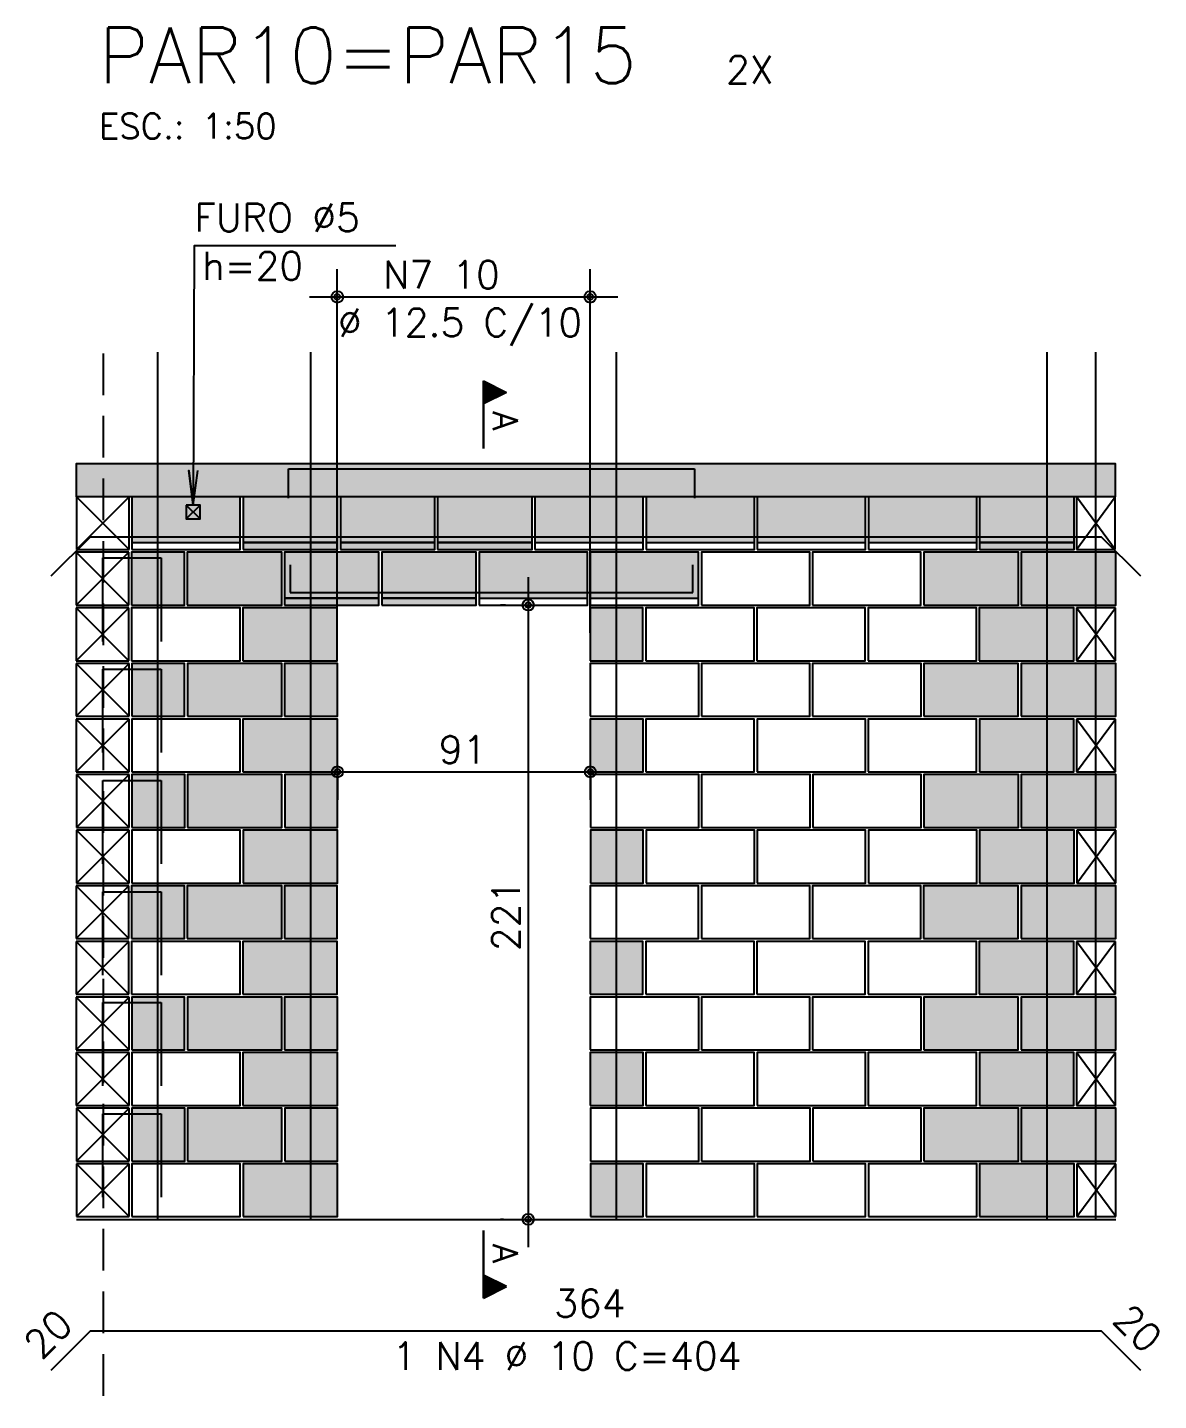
# Model space of a CAD drawing. Extents: x -2 to 121, y -2 to 61.
# Drawn here: x 6.17 to 14.31, y 9.08 to 18.96 of the extents above; entities that cross this region are included whole.
import ezdxf

# ---------------------------------------------------------------- set-up
doc = ezdxf.new("R2010")
doc.units = 0
doc.header["$MEASUREMENT"] = 0
doc.linetypes.add('ESTILO_TQS_0001', pattern=[0.45, 0.3, -0.15])
for name, color, linetype in [('PENA_01', 1, 'CONTINUOUS'), ('PENA_02', 2, 'CONTINUOUS'), ('PENA_03', 3, 'CONTINUOUS'), ('PENA_05', 5, 'CONTINUOUS'), ('PENA_06', 6, 'CONTINUOUS'), ('PENA_09', 254, 'CONTINUOUS'), ('PENA_11', 252, 'CONTINUOUS'), ('PENA_21', 100, 'CONTINUOUS'), ('PENA_23', 50, 'CONTINUOUS')]:
    doc.layers.add(name, color=color, linetype=linetype)
doc.styles.get("Standard").update_dxf_attribs({"font": 'ROMANS.SHX'})

msp = doc.modelspace()

# ---------------------------------------------------------------- linework, layer by layer
at = {"layer": 'PENA_01', "linetype": 'Continuous'}
for p, q in [((8.401233, 14.605447), (8.401233, 17.222839)), ((10.221233, 14.605447), (10.221233, 17.222839)), ((8.201233, 17.022839), (10.421233, 17.022839)), ((7.313366, 15.525447), (7.413366, 15.425447)), ((7.413366, 15.525447), (7.313366, 15.425447)), ((6.923366, 15.255447), (7.703366, 15.255447)), ((7.723366, 15.255447), (8.403366, 15.255447)), ((8.423366, 15.255447), (9.103366, 15.255447)), ((9.123366, 15.255447), (9.803366, 15.255447)), ((9.823366, 15.255447), (10.603366, 15.255447)), ((10.623366, 15.255447), (11.403366, 15.255447)), ((11.423366, 15.255447), (12.203366, 15.255447)), ((12.223366, 15.255447), (13.003366, 15.255447)), ((13.023366, 15.255447), (13.703366, 15.255447)), ((9.77513, 15.005447), (9.77513, 10.185447)), ((8.021233, 14.855447), (8.701233, 14.855447)), ((8.721233, 14.855447), (9.401233, 14.855447)), ((9.421233, 14.855447), (10.201233, 14.855447)), ((10.221233, 14.855447), (11.001233, 14.855447)), ((9.611233, 14.805447), (9.57513, 14.805447)), ((8.2023, 13.605447), (10.4223, 13.605447)), ((8.4023, 13.595447), (8.4023, 13.405447)), ((10.2223, 13.595447), (10.2223, 13.405447)), ((9.59783, 10.385447), (9.57513, 10.385447))]:
    msp.add_line(p, q, dxfattribs=at)
at = {"layer": 'PENA_01', "linetype": 'ESTILO_TQS_0001'}
msp.add_line((6.716917, 16.616593), (6.716917, 5.508053), dxfattribs=at)
at = {"layer": 'PENA_01', "linetype": 'Continuous'}
msp.add_lwpolyline([(7.313366, 15.525447), (7.313366, 15.425447), (7.413366, 15.425447), (7.413366, 15.525447), (7.313366, 15.525447)], dxfattribs=at)
at = {"layer": 'PENA_02', "linetype": 'Continuous'}
for p, q in [((6.903366, 15.585447), (6.523366, 15.585447)), ((6.523366, 15.585447), (6.523366, 15.205447)), ((6.903366, 15.205447), (6.903366, 15.585447)), ((14.000167, 15.585447), (13.720167, 15.585447)), ((13.720167, 15.585447), (13.720167, 15.205447)), ((14.000167, 15.205447), (14.000167, 15.585447)), ((6.901233, 15.185447), (6.521233, 15.185447)), ((6.521233, 15.185447), (6.521233, 14.805447)), ((6.523366, 15.205447), (6.903366, 15.205447)), ((6.901233, 14.805447), (6.901233, 15.185447)), ((13.720167, 15.205447), (14.000167, 15.205447)), ((6.521233, 14.805447), (6.901233, 14.805447)), ((6.901233, 14.785447), (6.521233, 14.785447)), ((6.521233, 14.785447), (6.521233, 14.405447)), ((6.901233, 14.405447), (6.901233, 14.785447)), ((14.001233, 14.785447), (13.721233, 14.785447)), ((13.721233, 14.785447), (13.721233, 14.405447)), ((14.001233, 14.405447), (14.001233, 14.785447)), ((6.521233, 14.405447), (6.901233, 14.405447)), ((6.9023, 14.385447), (6.5223, 14.385447)), ((6.5223, 14.385447), (6.5223, 14.005447)), ((6.9023, 14.005447), (6.9023, 14.385447)), ((13.721233, 14.405447), (14.001233, 14.405447)), ((6.5223, 14.005447), (6.9023, 14.005447)), ((6.9023, 13.985447), (6.5223, 13.985447)), ((6.5223, 13.985447), (6.5223, 13.605447)), ((6.9023, 13.605447), (6.9023, 13.985447)), ((14.0023, 13.985447), (13.7223, 13.985447)), ((13.7223, 13.985447), (13.7223, 13.605447)), ((14.0023, 13.605447), (14.0023, 13.985447)), ((6.5223, 13.605447), (6.9023, 13.605447)), ((6.903366, 13.585447), (6.523366, 13.585447)), ((6.523366, 13.585447), (6.523366, 13.205447)), ((6.903366, 13.205447), (6.903366, 13.585447)), ((13.7223, 13.605447), (14.0023, 13.605447)), ((6.523366, 13.205447), (6.903366, 13.205447)), ((6.903366, 13.185447), (6.523366, 13.185447)), ((6.523366, 13.185447), (6.523366, 12.805447)), ((6.903366, 12.805447), (6.903366, 13.185447)), ((14.003366, 13.185447), (13.723366, 13.185447)), ((13.723366, 13.185447), (13.723366, 12.805447)), ((14.003366, 12.805447), (14.003366, 13.185447)), ((6.901233, 12.785447), (6.521233, 12.785447)), ((6.521233, 12.785447), (6.521233, 12.405447)), ((6.523366, 12.805447), (6.903366, 12.805447)), ((6.901233, 12.405447), (6.901233, 12.785447)), ((13.723366, 12.805447), (14.003366, 12.805447)), ((6.521233, 12.405447), (6.901233, 12.405447)), ((6.901233, 12.385447), (6.521233, 12.385447)), ((6.521233, 12.385447), (6.521233, 12.005447)), ((6.901233, 12.005447), (6.901233, 12.385447)), ((14.001233, 12.385447), (13.721233, 12.385447)), ((13.721233, 12.385447), (13.721233, 12.005447)), ((14.001233, 12.005447), (14.001233, 12.385447)), ((6.521233, 12.005447), (6.901233, 12.005447)), ((6.9023, 11.985447), (6.5223, 11.985447)), ((6.5223, 11.985447), (6.5223, 11.605447)), ((6.9023, 11.605447), (6.9023, 11.985447)), ((13.721233, 12.005447), (14.001233, 12.005447)), ((6.5223, 11.605447), (6.9023, 11.605447)), ((6.9023, 11.585447), (6.5223, 11.585447)), ((6.5223, 11.585447), (6.5223, 11.205447)), ((6.9023, 11.205447), (6.9023, 11.585447)), ((14.0023, 11.585447), (13.7223, 11.585447)), ((13.7223, 11.585447), (13.7223, 11.205447)), ((14.0023, 11.205447), (14.0023, 11.585447)), ((6.5223, 11.205447), (6.9023, 11.205447)), ((6.903366, 11.185447), (6.523366, 11.185447)), ((6.523366, 11.185447), (6.523366, 10.805447)), ((6.903366, 10.805447), (6.903366, 11.185447)), ((13.7223, 11.205447), (14.0023, 11.205447)), ((6.523366, 10.805447), (6.903366, 10.805447)), ((6.903366, 10.785447), (6.523366, 10.785447)), ((6.523366, 10.785447), (6.523366, 10.405447)), ((6.903366, 10.405447), (6.903366, 10.785447)), ((14.003366, 10.785447), (13.723366, 10.785447)), ((13.723366, 10.785447), (13.723366, 10.405447)), ((14.003366, 10.405447), (14.003366, 10.785447)), ((6.523366, 10.405447), (6.903366, 10.405447)), ((6.523366, 10.385447), (14.003366, 10.385447)), ((13.723366, 10.405447), (14.003366, 10.405447))]:
    msp.add_line(p, q, dxfattribs=at)
for points in [[(6.523366, 15.585447), (6.523366, 15.825447), (14.000167, 15.825447), (14.000167, 15.585447), (6.523366, 15.585447)], [(6.923366, 15.205447), (7.703366, 15.205447), (7.703366, 15.585447), (6.923366, 15.585447), (6.923366, 15.205447)], [(7.723366, 15.205447), (8.403366, 15.205447), (8.403366, 15.585447), (7.723366, 15.585447), (7.723366, 15.205447)], [(8.423366, 15.205447), (9.103366, 15.205447), (9.103366, 15.585447), (8.423366, 15.585447), (8.423366, 15.205447)], [(9.123366, 15.205447), (9.803366, 15.205447), (9.803366, 15.585447), (9.123366, 15.585447), (9.123366, 15.205447)], [(9.823366, 15.205447), (10.603366, 15.205447), (10.603366, 15.585447), (9.823366, 15.585447), (9.823366, 15.205447)], [(10.623366, 15.205447), (11.403366, 15.205447), (11.403366, 15.585447), (10.623366, 15.585447), (10.623366, 15.205447)], [(11.423366, 15.205447), (12.203366, 15.205447), (12.203366, 15.585447), (11.423366, 15.585447), (11.423366, 15.205447)], [(12.223366, 15.205447), (13.003366, 15.205447), (13.003366, 15.585447), (12.223366, 15.585447), (12.223366, 15.205447)], [(13.023366, 15.205447), (13.703366, 15.205447), (13.703366, 15.585447), (13.023366, 15.585447), (13.023366, 15.205447)], [(6.921233, 14.805447), (7.301233, 14.805447), (7.301233, 15.185447), (6.921233, 15.185447), (6.921233, 14.805447)], [(7.321233, 14.805447), (8.001233, 14.805447), (8.001233, 15.185447), (7.321233, 15.185447), (7.321233, 14.805447)], [(8.021233, 14.805447), (8.701233, 14.805447), (8.701233, 15.185447), (8.021233, 15.185447), (8.021233, 14.805447)], [(8.721233, 14.805447), (9.401233, 14.805447), (9.401233, 15.185447), (8.721233, 15.185447), (8.721233, 14.805447)], [(9.421233, 14.805447), (10.201233, 14.805447), (10.201233, 15.185447), (9.421233, 15.185447), (9.421233, 14.805447)], [(10.221233, 14.805447), (11.001233, 14.805447), (11.001233, 15.185447), (10.221233, 15.185447), (10.221233, 14.805447)], [(11.021233, 14.805447), (11.801233, 14.805447), (11.801233, 15.185447), (11.021233, 15.185447), (11.021233, 14.805447)], [(11.821233, 14.805447), (12.601233, 14.805447), (12.601233, 15.185447), (11.821233, 15.185447), (11.821233, 14.805447)], [(12.623366, 14.805447), (13.303366, 14.805447), (13.303366, 15.185447), (12.623366, 15.185447), (12.623366, 14.805447)], [(13.323366, 14.805447), (14.003366, 14.805447), (14.003366, 15.185447), (13.323366, 15.185447), (13.323366, 14.805447)], [(6.921233, 14.405447), (7.701233, 14.405447), (7.701233, 14.785447), (6.921233, 14.785447), (6.921233, 14.405447)], [(7.721233, 14.405447), (8.401233, 14.405447), (8.401233, 14.785447), (7.721233, 14.785447), (7.721233, 14.405447)], [(10.221233, 14.405447), (10.601233, 14.405447), (10.601233, 14.785447), (10.221233, 14.785447), (10.221233, 14.405447)], [(10.621233, 14.405447), (11.401233, 14.405447), (11.401233, 14.785447), (10.621233, 14.785447), (10.621233, 14.405447)], [(11.421233, 14.405447), (12.201233, 14.405447), (12.201233, 14.785447), (11.421233, 14.785447), (11.421233, 14.405447)], [(12.221233, 14.405447), (13.001233, 14.405447), (13.001233, 14.785447), (12.221233, 14.785447), (12.221233, 14.405447)], [(13.021233, 14.405447), (13.701233, 14.405447), (13.701233, 14.785447), (13.021233, 14.785447), (13.021233, 14.405447)], [(6.9223, 14.005447), (7.3023, 14.005447), (7.3023, 14.385447), (6.9223, 14.385447), (6.9223, 14.005447)], [(7.3223, 14.005447), (8.0023, 14.005447), (8.0023, 14.385447), (7.3223, 14.385447), (7.3223, 14.005447)], [(8.0223, 14.005447), (8.4023, 14.005447), (8.4023, 14.385447), (8.0223, 14.385447), (8.0223, 14.005447)], [(10.2223, 14.005447), (11.0023, 14.005447), (11.0023, 14.385447), (10.2223, 14.385447), (10.2223, 14.005447)], [(11.0223, 14.005447), (11.8023, 14.005447), (11.8023, 14.385447), (11.0223, 14.385447), (11.0223, 14.005447)], [(11.8223, 14.005447), (12.6023, 14.005447), (12.6023, 14.385447), (11.8223, 14.385447), (11.8223, 14.005447)], [(12.6223, 14.005447), (13.3023, 14.005447), (13.3023, 14.385447), (12.6223, 14.385447), (12.6223, 14.005447)], [(13.323366, 14.005447), (14.003366, 14.005447), (14.003366, 14.385447), (13.323366, 14.385447), (13.323366, 14.005447)], [(6.9223, 13.605447), (7.7023, 13.605447), (7.7023, 13.985447), (6.9223, 13.985447), (6.9223, 13.605447)], [(7.7223, 13.605447), (8.4023, 13.605447), (8.4023, 13.985447), (7.7223, 13.985447), (7.7223, 13.605447)], [(10.2223, 13.605447), (10.6023, 13.605447), (10.6023, 13.985447), (10.2223, 13.985447), (10.2223, 13.605447)], [(10.6223, 13.605447), (11.4023, 13.605447), (11.4023, 13.985447), (10.6223, 13.985447), (10.6223, 13.605447)], [(11.4223, 13.605447), (12.2023, 13.605447), (12.2023, 13.985447), (11.4223, 13.985447), (11.4223, 13.605447)], [(12.2223, 13.605447), (13.0023, 13.605447), (13.0023, 13.985447), (12.2223, 13.985447), (12.2223, 13.605447)], [(13.0223, 13.605447), (13.7023, 13.605447), (13.7023, 13.985447), (13.0223, 13.985447), (13.0223, 13.605447)], [(6.923366, 13.205447), (7.303366, 13.205447), (7.303366, 13.585447), (6.923366, 13.585447), (6.923366, 13.205447)], [(7.323366, 13.205447), (8.003366, 13.205447), (8.003366, 13.585447), (7.323366, 13.585447), (7.323366, 13.205447)], [(8.023366, 13.205447), (8.403366, 13.205447), (8.403366, 13.585447), (8.023366, 13.585447), (8.023366, 13.205447)], [(10.223366, 13.205447), (11.003366, 13.205447), (11.003366, 13.585447), (10.223366, 13.585447), (10.223366, 13.205447)], [(11.023366, 13.205447), (11.803366, 13.205447), (11.803366, 13.585447), (11.023366, 13.585447), (11.023366, 13.205447)], [(11.823366, 13.205447), (12.603366, 13.205447), (12.603366, 13.585447), (11.823366, 13.585447), (11.823366, 13.205447)], [(12.623366, 13.205447), (13.303366, 13.205447), (13.303366, 13.585447), (12.623366, 13.585447), (12.623366, 13.205447)], [(13.323366, 13.205447), (14.003366, 13.205447), (14.003366, 13.585447), (13.323366, 13.585447), (13.323366, 13.205447)], [(6.923366, 12.805447), (7.703366, 12.805447), (7.703366, 13.185447), (6.923366, 13.185447), (6.923366, 12.805447)], [(7.723366, 12.805447), (8.403366, 12.805447), (8.403366, 13.185447), (7.723366, 13.185447), (7.723366, 12.805447)], [(10.223366, 12.805447), (10.603366, 12.805447), (10.603366, 13.185447), (10.223366, 13.185447), (10.223366, 12.805447)], [(10.623366, 12.805447), (11.403366, 12.805447), (11.403366, 13.185447), (10.623366, 13.185447), (10.623366, 12.805447)], [(11.423366, 12.805447), (12.203366, 12.805447), (12.203366, 13.185447), (11.423366, 13.185447), (11.423366, 12.805447)], [(12.223366, 12.805447), (13.003366, 12.805447), (13.003366, 13.185447), (12.223366, 13.185447), (12.223366, 12.805447)], [(13.023366, 12.805447), (13.703366, 12.805447), (13.703366, 13.185447), (13.023366, 13.185447), (13.023366, 12.805447)], [(6.921233, 12.405447), (7.301233, 12.405447), (7.301233, 12.785447), (6.921233, 12.785447), (6.921233, 12.405447)], [(7.321233, 12.405447), (8.001233, 12.405447), (8.001233, 12.785447), (7.321233, 12.785447), (7.321233, 12.405447)], [(8.021233, 12.405447), (8.401233, 12.405447), (8.401233, 12.785447), (8.021233, 12.785447), (8.021233, 12.405447)], [(10.221233, 12.405447), (11.001233, 12.405447), (11.001233, 12.785447), (10.221233, 12.785447), (10.221233, 12.405447)], [(11.021233, 12.405447), (11.801233, 12.405447), (11.801233, 12.785447), (11.021233, 12.785447), (11.021233, 12.405447)], [(11.821233, 12.405447), (12.601233, 12.405447), (12.601233, 12.785447), (11.821233, 12.785447), (11.821233, 12.405447)], [(12.621233, 12.405447), (13.301233, 12.405447), (13.301233, 12.785447), (12.621233, 12.785447), (12.621233, 12.405447)], [(13.323366, 12.405447), (14.003366, 12.405447), (14.003366, 12.785447), (13.323366, 12.785447), (13.323366, 12.405447)], [(6.921233, 12.005447), (7.701233, 12.005447), (7.701233, 12.385447), (6.921233, 12.385447), (6.921233, 12.005447)], [(7.721233, 12.005447), (8.401233, 12.005447), (8.401233, 12.385447), (7.721233, 12.385447), (7.721233, 12.005447)], [(10.221233, 12.005447), (10.601233, 12.005447), (10.601233, 12.385447), (10.221233, 12.385447), (10.221233, 12.005447)], [(10.621233, 12.005447), (11.401233, 12.005447), (11.401233, 12.385447), (10.621233, 12.385447), (10.621233, 12.005447)], [(11.421233, 12.005447), (12.201233, 12.005447), (12.201233, 12.385447), (11.421233, 12.385447), (11.421233, 12.005447)], [(12.221233, 12.005447), (13.001233, 12.005447), (13.001233, 12.385447), (12.221233, 12.385447), (12.221233, 12.005447)], [(13.021233, 12.005447), (13.701233, 12.005447), (13.701233, 12.385447), (13.021233, 12.385447), (13.021233, 12.005447)], [(6.9223, 11.605447), (7.3023, 11.605447), (7.3023, 11.985447), (6.9223, 11.985447), (6.9223, 11.605447)], [(7.3223, 11.605447), (8.0023, 11.605447), (8.0023, 11.985447), (7.3223, 11.985447), (7.3223, 11.605447)], [(8.0223, 11.605447), (8.4023, 11.605447), (8.4023, 11.985447), (8.0223, 11.985447), (8.0223, 11.605447)], [(10.2223, 11.605447), (11.0023, 11.605447), (11.0023, 11.985447), (10.2223, 11.985447), (10.2223, 11.605447)], [(11.0223, 11.605447), (11.8023, 11.605447), (11.8023, 11.985447), (11.0223, 11.985447), (11.0223, 11.605447)], [(11.8223, 11.605447), (12.6023, 11.605447), (12.6023, 11.985447), (11.8223, 11.985447), (11.8223, 11.605447)], [(12.6223, 11.605447), (13.3023, 11.605447), (13.3023, 11.985447), (12.6223, 11.985447), (12.6223, 11.605447)], [(13.323366, 11.605447), (14.003366, 11.605447), (14.003366, 11.985447), (13.323366, 11.985447), (13.323366, 11.605447)], [(6.9223, 11.205447), (7.7023, 11.205447), (7.7023, 11.585447), (6.9223, 11.585447), (6.9223, 11.205447)], [(7.7223, 11.205447), (8.4023, 11.205447), (8.4023, 11.585447), (7.7223, 11.585447), (7.7223, 11.205447)], [(10.2223, 11.205447), (10.6023, 11.205447), (10.6023, 11.585447), (10.2223, 11.585447), (10.2223, 11.205447)], [(10.6223, 11.205447), (11.4023, 11.205447), (11.4023, 11.585447), (10.6223, 11.585447), (10.6223, 11.205447)], [(11.4223, 11.205447), (12.2023, 11.205447), (12.2023, 11.585447), (11.4223, 11.585447), (11.4223, 11.205447)], [(12.2223, 11.205447), (13.0023, 11.205447), (13.0023, 11.585447), (12.2223, 11.585447), (12.2223, 11.205447)], [(13.0223, 11.205447), (13.7023, 11.205447), (13.7023, 11.585447), (13.0223, 11.585447), (13.0223, 11.205447)], [(6.923366, 10.805447), (7.303366, 10.805447), (7.303366, 11.185447), (6.923366, 11.185447), (6.923366, 10.805447)], [(7.323366, 10.805447), (8.003366, 10.805447), (8.003366, 11.185447), (7.323366, 11.185447), (7.323366, 10.805447)], [(8.023366, 10.805447), (8.403366, 10.805447), (8.403366, 11.185447), (8.023366, 11.185447), (8.023366, 10.805447)], [(10.223366, 10.805447), (11.003366, 10.805447), (11.003366, 11.185447), (10.223366, 11.185447), (10.223366, 10.805447)], [(11.023366, 10.805447), (11.803366, 10.805447), (11.803366, 11.185447), (11.023366, 11.185447), (11.023366, 10.805447)], [(11.823366, 10.805447), (12.603366, 10.805447), (12.603366, 11.185447), (11.823366, 11.185447), (11.823366, 10.805447)], [(12.623366, 10.805447), (13.303366, 10.805447), (13.303366, 11.185447), (12.623366, 11.185447), (12.623366, 10.805447)], [(13.323366, 10.805447), (14.003366, 10.805447), (14.003366, 11.185447), (13.323366, 11.185447), (13.323366, 10.805447)], [(6.923366, 10.405447), (7.703366, 10.405447), (7.703366, 10.785447), (6.923366, 10.785447), (6.923366, 10.405447)], [(7.723366, 10.405447), (8.403366, 10.405447), (8.403366, 10.785447), (7.723366, 10.785447), (7.723366, 10.405447)], [(10.223366, 10.405447), (10.603366, 10.405447), (10.603366, 10.785447), (10.223366, 10.785447), (10.223366, 10.405447)], [(10.623366, 10.405447), (11.403366, 10.405447), (11.403366, 10.785447), (10.623366, 10.785447), (10.623366, 10.405447)], [(11.423366, 10.405447), (12.203366, 10.405447), (12.203366, 10.785447), (11.423366, 10.785447), (11.423366, 10.405447)], [(12.223366, 10.405447), (13.003366, 10.405447), (13.003366, 10.785447), (12.223366, 10.785447), (12.223366, 10.405447)], [(13.023366, 10.405447), (13.703366, 10.405447), (13.703366, 10.785447), (13.023366, 10.785447), (13.023366, 10.405447)]]:
    msp.add_lwpolyline(points, dxfattribs=at)
for centre, radius in [((8.401233, 17.022839), 0.041625), ((8.401233, 17.022839), 0.02075), ((10.221233, 17.022839), 0.041625), ((10.221233, 17.022839), 0.02075), ((9.77513, 14.805447), 0.04), ((9.77513, 14.805447), 0.02), ((8.4023, 13.605447), 0.04), ((10.2223, 13.605447), 0.04), ((8.4023, 13.605447), 0.02), ((10.2223, 13.605447), 0.02), ((9.77513, 10.385447), 0.04), ((9.77513, 10.385447), 0.02)]:
    msp.add_circle(centre, radius, dxfattribs=at)
at = {"layer": 'PENA_03', "linetype": 'Continuous'}
for p, q in [((9.45274, 15.932054), (9.45274, 16.418436)), ((9.45274, 16.418436), (9.618673, 16.33547)), ((9.453435, 16.417308), (9.617112, 16.33547)), ((9.453436, 16.417308), (9.453436, 16.253631)), ((9.465504, 16.412054), (9.465504, 16.258885)), ((9.478268, 16.405672), (9.478268, 16.265267)), ((9.618673, 16.33547), (9.453435, 16.252851)), ((9.617112, 16.33547), (9.453436, 16.253631)), ((9.491032, 16.39929), (9.491032, 16.271649)), ((9.503796, 16.392908), (9.503796, 16.278031)), ((9.51656, 16.386526), (9.51656, 16.284413)), ((9.529324, 16.380144), (9.529324, 16.290795)), ((9.542088, 16.373762), (9.542088, 16.297177)), ((9.554852, 16.36738), (9.554852, 16.303559)), ((9.567616, 16.360998), (9.567616, 16.309941)), ((9.58038, 16.354616), (9.58038, 16.316323)), ((9.593145, 16.348234), (9.593145, 16.322705)), ((9.605909, 16.341852), (9.605909, 16.329088)), ((9.453436, 16.252851), (9.453436, 15.932054)), ((6.523366, 15.205447), (6.903366, 15.585447)), ((6.903366, 15.205447), (6.523366, 15.585447)), ((13.720167, 15.205447), (14.000167, 15.585447)), ((14.000167, 15.205447), (13.720167, 15.585447)), ((6.521233, 14.805447), (6.901233, 15.185447)), ((6.901233, 14.805447), (6.521233, 15.185447)), ((6.521233, 14.405447), (6.901233, 14.785447)), ((6.901233, 14.405447), (6.521233, 14.785447)), ((9.811233, 14.805447), (9.811233, 14.805447)), ((13.721233, 14.405447), (14.001233, 14.785447)), ((14.001233, 14.405447), (13.721233, 14.785447)), ((6.5223, 14.005447), (6.9023, 14.385447)), ((6.9023, 14.005447), (6.5223, 14.385447)), ((8.401233, 14.405447), (8.401233, 14.405447)), ((10.221233, 14.405447), (10.221233, 14.405447)), ((6.5223, 13.605447), (6.9023, 13.985447)), ((6.9023, 13.605447), (6.5223, 13.985447)), ((13.7223, 13.605447), (14.0023, 13.985447)), ((14.0023, 13.605447), (13.7223, 13.985447)), ((8.4023, 13.795447), (8.4023, 13.795447)), ((10.2223, 13.795447), (10.2223, 13.795447)), ((6.523366, 13.205447), (6.903366, 13.585447)), ((6.903366, 13.205447), (6.523366, 13.585447)), ((6.523366, 12.805447), (6.903366, 13.185447)), ((6.903366, 12.805447), (6.523366, 13.185447)), ((13.723366, 12.805447), (14.003366, 13.185447)), ((14.003366, 12.805447), (13.723366, 13.185447)), ((6.521233, 12.405447), (6.901233, 12.785447)), ((6.901233, 12.405447), (6.521233, 12.785447)), ((6.521233, 12.005447), (6.901233, 12.385447)), ((6.901233, 12.005447), (6.521233, 12.385447)), ((13.721233, 12.005447), (14.001233, 12.385447)), ((14.001233, 12.005447), (13.721233, 12.385447)), ((6.5223, 11.605447), (6.9023, 11.985447)), ((6.9023, 11.605447), (6.5223, 11.985447)), ((6.5223, 11.205447), (6.9023, 11.585447)), ((6.9023, 11.205447), (6.5223, 11.585447)), ((13.7223, 11.205447), (14.0023, 11.585447)), ((14.0023, 11.205447), (13.7223, 11.585447)), ((6.523366, 10.805447), (6.903366, 11.185447)), ((6.903366, 10.805447), (6.523366, 11.185447)), ((6.523366, 10.405447), (6.903366, 10.785447)), ((6.903366, 10.405447), (6.523366, 10.785447)), ((13.723366, 10.405447), (14.003366, 10.785447)), ((14.003366, 10.405447), (13.723366, 10.785447)), ((9.79783, 10.385447), (9.79783, 10.385447)), ((9.45274, 10.304981), (9.45274, 9.818599)), ((9.453436, 9.984184), (9.453436, 10.304981)), ((9.618673, 9.901565), (9.453435, 9.984184)), ((9.453436, 9.819727), (9.453436, 9.983404)), ((9.617112, 9.901565), (9.453436, 9.983404)), ((9.45274, 9.818599), (9.618673, 9.901565)), ((9.453435, 9.819727), (9.617112, 9.901565)), ((9.465504, 9.824981), (9.465504, 9.97815)), ((9.478268, 9.831363), (9.478268, 9.971768)), ((9.491032, 9.837745), (9.491032, 9.965386)), ((9.503796, 9.844127), (9.503796, 9.959004)), ((9.51656, 9.850509), (9.51656, 9.952622)), ((9.529324, 9.856891), (9.529324, 9.94624)), ((9.542088, 9.863273), (9.542088, 9.939858)), ((9.554852, 9.869655), (9.554852, 9.933476)), ((9.567616, 9.876037), (9.567616, 9.927094)), ((9.58038, 9.882419), (9.58038, 9.920712)), ((9.593145, 9.888801), (9.593145, 9.91433)), ((9.605909, 9.895183), (9.605909, 9.907947))]:
    msp.add_line(p, q, dxfattribs=at)
msp.add_lwpolyline([(8.822389, 17.390211), (7.372397, 17.390211), (7.363366, 15.525447), (7.331935, 15.773464), (7.363366, 15.525447), (7.397197, 15.773148)], dxfattribs=at)
at = {"layer": 'PENA_05', "linetype": 'Continuous'}
for p, q in [((8.051233, 15.575447), (8.051233, 15.785447)), ((8.051233, 15.785447), (10.971233, 15.785447)), ((10.971233, 15.785447), (10.971233, 15.575447)), ((6.623366, 15.295447), (6.340523, 15.012605)), ((13.900167, 15.295447), (6.623366, 15.295447)), ((14.18301, 15.012605), (13.900167, 15.295447)), ((6.713366, 14.544503), (6.713366, 15.144503)), ((6.713366, 15.144503), (7.133366, 15.144503)), ((7.133366, 15.144503), (7.133366, 14.544503)), ((8.061233, 15.095447), (8.061233, 14.895447)), ((10.961233, 14.895447), (10.961233, 15.095447)), ((8.061233, 14.895447), (10.961233, 14.895447)), ((6.713366, 13.744503), (6.713366, 14.344503)), ((6.713366, 14.344503), (7.133366, 14.344503)), ((7.133366, 14.344503), (7.133366, 13.744503)), ((6.713366, 12.944503), (6.713366, 13.544503)), ((6.713366, 13.544503), (7.133366, 13.544503)), ((7.133366, 13.544503), (7.133366, 12.944503)), ((6.713366, 12.142131), (6.713366, 12.742131)), ((6.713366, 12.742131), (7.133366, 12.742131)), ((7.133366, 12.742131), (7.133366, 12.142131)), ((6.713366, 11.345369), (6.713366, 11.945369)), ((6.713366, 11.945369), (7.133366, 11.945369)), ((7.133366, 11.945369), (7.133366, 11.345369)), ((6.713366, 10.544503), (6.713366, 11.144503)), ((6.713366, 11.144503), (7.133366, 11.144503)), ((7.133366, 11.144503), (7.133366, 10.544503)), ((6.623366, 9.581857), (6.340523, 9.299014)), ((13.900167, 9.581857), (6.623366, 9.581857)), ((14.18301, 9.299014), (13.900167, 9.581857))]:
    msp.add_line(p, q, dxfattribs=at)
for points in [[(7.108118, 16.625447), (7.108118, 10.385447)], [(8.208118, 16.625447), (8.208118, 10.385447)], [(10.408118, 16.625447), (10.408118, 10.385447)], [(13.508118, 16.625447), (13.508118, 10.385447)], [(13.858118, 16.625447), (13.858118, 10.385447)]]:
    msp.add_lwpolyline(points, dxfattribs=at)
at = {"layer": 'PENA_09', "linetype": 'Continuous'}
for points in [[(6.923366, 15.255447), (7.703366, 15.255447), (7.703366, 15.585447), (6.923366, 15.585447), (6.923366, 15.255447)], [(7.723366, 15.255447), (8.403366, 15.255447), (8.403366, 15.585447), (7.723366, 15.585447), (7.723366, 15.255447)], [(8.423366, 15.255447), (9.103366, 15.255447), (9.103366, 15.585447), (8.423366, 15.585447), (8.423366, 15.255447)], [(9.123366, 15.255447), (9.803366, 15.255447), (9.803366, 15.585447), (9.123366, 15.585447), (9.123366, 15.255447)], [(9.823366, 15.255447), (10.603366, 15.255447), (10.603366, 15.585447), (9.823366, 15.585447), (9.823366, 15.255447)], [(10.623366, 15.255447), (11.403366, 15.255447), (11.403366, 15.585447), (10.623366, 15.585447), (10.623366, 15.255447)], [(11.423366, 15.255447), (12.203366, 15.255447), (12.203366, 15.585447), (11.423366, 15.585447), (11.423366, 15.255447)], [(12.223366, 15.255447), (13.003366, 15.255447), (13.003366, 15.585447), (12.223366, 15.585447), (12.223366, 15.255447)], [(13.023366, 15.255447), (13.703366, 15.255447), (13.703366, 15.585447), (13.023366, 15.585447), (13.023366, 15.255447)], [(8.021233, 14.855447), (8.701233, 14.855447), (8.701233, 15.185447), (8.021233, 15.185447), (8.021233, 14.855447)], [(8.721233, 14.855447), (9.401233, 14.855447), (9.401233, 15.185447), (8.721233, 15.185447), (8.721233, 14.855447)], [(9.421233, 14.855447), (10.201233, 14.855447), (10.201233, 15.185447), (9.421233, 15.185447), (9.421233, 14.855447)], [(10.221233, 14.855447), (11.001233, 14.855447), (11.001233, 15.185447), (10.221233, 15.185447), (10.221233, 14.855447)]]:
    msp.add_lwpolyline(points, dxfattribs=at)
for points in [[(6.923366, 15.255447), (7.703366, 15.255447), (7.703366, 15.585447)], [(6.923366, 15.255447), (7.703366, 15.585447), (6.923366, 15.585447)], [(6.923366, 15.255447), (6.923366, 15.585447), (6.923366, 15.255447)], [(7.723366, 15.255447), (8.403366, 15.255447), (8.403366, 15.585447)], [(7.723366, 15.255447), (8.403366, 15.585447), (7.723366, 15.585447)], [(7.723366, 15.255447), (7.723366, 15.585447), (7.723366, 15.255447)], [(8.423366, 15.255447), (9.103366, 15.255447), (9.103366, 15.585447)], [(8.423366, 15.255447), (9.103366, 15.585447), (8.423366, 15.585447)], [(8.423366, 15.255447), (8.423366, 15.585447), (8.423366, 15.255447)], [(9.123366, 15.255447), (9.803366, 15.255447), (9.803366, 15.585447)], [(9.123366, 15.255447), (9.803366, 15.585447), (9.123366, 15.585447)], [(9.123366, 15.255447), (9.123366, 15.585447), (9.123366, 15.255447)], [(9.823366, 15.255447), (10.603366, 15.255447), (10.603366, 15.585447)], [(9.823366, 15.255447), (10.603366, 15.585447), (9.823366, 15.585447)], [(9.823366, 15.255447), (9.823366, 15.585447), (9.823366, 15.255447)], [(10.623366, 15.255447), (11.403366, 15.255447), (11.403366, 15.585447)], [(10.623366, 15.255447), (11.403366, 15.585447), (10.623366, 15.585447)], [(10.623366, 15.255447), (10.623366, 15.585447), (10.623366, 15.255447)], [(11.423366, 15.255447), (12.203366, 15.255447), (12.203366, 15.585447)], [(11.423366, 15.255447), (12.203366, 15.585447), (11.423366, 15.585447)], [(11.423366, 15.255447), (11.423366, 15.585447), (11.423366, 15.255447)], [(12.223366, 15.255447), (13.003366, 15.255447), (13.003366, 15.585447)], [(12.223366, 15.255447), (13.003366, 15.585447), (12.223366, 15.585447)], [(12.223366, 15.255447), (12.223366, 15.585447), (12.223366, 15.255447)], [(13.023366, 15.255447), (13.703366, 15.255447), (13.703366, 15.585447)], [(13.023366, 15.255447), (13.703366, 15.585447), (13.023366, 15.585447)], [(13.023366, 15.255447), (13.023366, 15.585447), (13.023366, 15.255447)], [(8.021233, 14.855447), (8.701233, 14.855447), (8.701233, 15.185447)], [(8.021233, 14.855447), (8.701233, 15.185447), (8.021233, 15.185447)], [(8.021233, 14.855447), (8.021233, 15.185447), (8.021233, 14.855447)], [(8.721233, 14.855447), (9.401233, 14.855447), (9.401233, 15.185447)], [(8.721233, 14.855447), (9.401233, 15.185447), (8.721233, 15.185447)], [(8.721233, 14.855447), (8.721233, 15.185447), (8.721233, 14.855447)], [(9.421233, 14.855447), (10.201233, 14.855447), (10.201233, 15.185447)], [(9.421233, 14.855447), (10.201233, 15.185447), (9.421233, 15.185447)], [(9.421233, 14.855447), (9.421233, 15.185447), (9.421233, 14.855447)], [(10.221233, 14.855447), (11.001233, 14.855447), (11.001233, 15.185447)], [(10.221233, 14.855447), (11.001233, 15.185447), (10.221233, 15.185447)], [(10.221233, 14.855447), (10.221233, 15.185447), (10.221233, 14.855447)]]:
    msp.add_solid(points, dxfattribs=at)
at = {"layer": 'PENA_11', "linetype": 'Continuous'}
for points in [[(6.523366, 15.585447), (6.523366, 15.825447), (14.000167, 15.825447)], [(6.523366, 15.585447), (14.000167, 15.825447), (14.000167, 15.585447)], [(6.523366, 15.585447), (14.000167, 15.585447), (6.523366, 15.585447)]]:
    msp.add_solid(points, dxfattribs=at)
at = {"layer": 'PENA_21', "linetype": 'Continuous'}
for points in [[(7.723366, 15.205447), (8.403366, 15.205447), (8.403366, 15.255447), (7.723366, 15.255447), (7.723366, 15.205447)], [(8.423366, 15.205447), (9.103366, 15.205447), (9.103366, 15.255447), (8.423366, 15.255447), (8.423366, 15.205447)], [(9.123366, 15.205447), (9.803366, 15.205447), (9.803366, 15.255447), (9.123366, 15.255447), (9.123366, 15.205447)], [(13.023366, 15.205447), (13.703366, 15.205447), (13.703366, 15.255447), (13.023366, 15.255447), (13.023366, 15.205447)], [(7.321233, 14.805447), (8.001233, 14.805447), (8.001233, 15.185447), (7.321233, 15.185447), (7.321233, 14.805447)], [(12.623366, 14.805447), (13.303366, 14.805447), (13.303366, 15.185447), (12.623366, 15.185447), (12.623366, 14.805447)], [(13.323366, 14.805447), (14.003366, 14.805447), (14.003366, 15.185447), (13.323366, 15.185447), (13.323366, 14.805447)], [(8.021233, 14.805447), (8.701233, 14.805447), (8.701233, 14.855447), (8.021233, 14.855447), (8.021233, 14.805447)], [(8.721233, 14.805447), (9.401233, 14.805447), (9.401233, 14.855447), (8.721233, 14.855447), (8.721233, 14.805447)], [(7.721233, 14.405447), (8.401233, 14.405447), (8.401233, 14.785447), (7.721233, 14.785447), (7.721233, 14.405447)], [(13.021233, 14.405447), (13.701233, 14.405447), (13.701233, 14.785447), (13.021233, 14.785447), (13.021233, 14.405447)], [(7.3223, 14.005447), (8.0023, 14.005447), (8.0023, 14.385447), (7.3223, 14.385447), (7.3223, 14.005447)], [(12.6223, 14.005447), (13.3023, 14.005447), (13.3023, 14.385447), (12.6223, 14.385447), (12.6223, 14.005447)], [(13.323366, 14.005447), (14.003366, 14.005447), (14.003366, 14.385447), (13.323366, 14.385447), (13.323366, 14.005447)], [(7.7223, 13.605447), (8.4023, 13.605447), (8.4023, 13.985447), (7.7223, 13.985447), (7.7223, 13.605447)], [(13.0223, 13.605447), (13.7023, 13.605447), (13.7023, 13.985447), (13.0223, 13.985447), (13.0223, 13.605447)], [(7.323366, 13.205447), (8.003366, 13.205447), (8.003366, 13.585447), (7.323366, 13.585447), (7.323366, 13.205447)], [(12.623366, 13.205447), (13.303366, 13.205447), (13.303366, 13.585447), (12.623366, 13.585447), (12.623366, 13.205447)], [(13.323366, 13.205447), (14.003366, 13.205447), (14.003366, 13.585447), (13.323366, 13.585447), (13.323366, 13.205447)], [(7.723366, 12.805447), (8.403366, 12.805447), (8.403366, 13.185447), (7.723366, 13.185447), (7.723366, 12.805447)], [(13.023366, 12.805447), (13.703366, 12.805447), (13.703366, 13.185447), (13.023366, 13.185447), (13.023366, 12.805447)], [(7.321233, 12.405447), (8.001233, 12.405447), (8.001233, 12.785447), (7.321233, 12.785447), (7.321233, 12.405447)], [(12.621233, 12.405447), (13.301233, 12.405447), (13.301233, 12.785447), (12.621233, 12.785447), (12.621233, 12.405447)], [(13.323366, 12.405447), (14.003366, 12.405447), (14.003366, 12.785447), (13.323366, 12.785447), (13.323366, 12.405447)], [(7.721233, 12.005447), (8.401233, 12.005447), (8.401233, 12.385447), (7.721233, 12.385447), (7.721233, 12.005447)], [(13.021233, 12.005447), (13.701233, 12.005447), (13.701233, 12.385447), (13.021233, 12.385447), (13.021233, 12.005447)], [(7.3223, 11.605447), (8.0023, 11.605447), (8.0023, 11.985447), (7.3223, 11.985447), (7.3223, 11.605447)], [(12.6223, 11.605447), (13.3023, 11.605447), (13.3023, 11.985447), (12.6223, 11.985447), (12.6223, 11.605447)], [(13.323366, 11.605447), (14.003366, 11.605447), (14.003366, 11.985447), (13.323366, 11.985447), (13.323366, 11.605447)], [(7.7223, 11.205447), (8.4023, 11.205447), (8.4023, 11.585447), (7.7223, 11.585447), (7.7223, 11.205447)], [(13.0223, 11.205447), (13.7023, 11.205447), (13.7023, 11.585447), (13.0223, 11.585447), (13.0223, 11.205447)], [(7.323366, 10.805447), (8.003366, 10.805447), (8.003366, 11.185447), (7.323366, 11.185447), (7.323366, 10.805447)], [(12.623366, 10.805447), (13.303366, 10.805447), (13.303366, 11.185447), (12.623366, 11.185447), (12.623366, 10.805447)], [(13.323366, 10.805447), (14.003366, 10.805447), (14.003366, 11.185447), (13.323366, 11.185447), (13.323366, 10.805447)], [(7.723366, 10.405447), (8.403366, 10.405447), (8.403366, 10.785447), (7.723366, 10.785447), (7.723366, 10.405447)], [(13.023366, 10.405447), (13.703366, 10.405447), (13.703366, 10.785447), (13.023366, 10.785447), (13.023366, 10.405447)]]:
    msp.add_lwpolyline(points, dxfattribs=at)
for points in [[(7.723366, 15.205447), (8.403366, 15.205447), (8.403366, 15.255447)], [(7.723366, 15.205447), (8.403366, 15.255447), (7.723366, 15.255447)], [(7.723366, 15.205447), (7.723366, 15.255447), (7.723366, 15.205447)], [(8.423366, 15.205447), (9.103366, 15.205447), (9.103366, 15.255447)], [(8.423366, 15.205447), (9.103366, 15.255447), (8.423366, 15.255447)], [(8.423366, 15.205447), (8.423366, 15.255447), (8.423366, 15.205447)], [(9.123366, 15.205447), (9.803366, 15.205447), (9.803366, 15.255447)], [(9.123366, 15.205447), (9.803366, 15.255447), (9.123366, 15.255447)], [(9.123366, 15.205447), (9.123366, 15.255447), (9.123366, 15.205447)], [(13.023366, 15.205447), (13.703366, 15.205447), (13.703366, 15.255447)], [(13.023366, 15.205447), (13.703366, 15.255447), (13.023366, 15.255447)], [(13.023366, 15.205447), (13.023366, 15.255447), (13.023366, 15.205447)], [(7.321233, 14.805447), (8.001233, 14.805447), (8.001233, 15.185447)], [(7.321233, 14.805447), (8.001233, 15.185447), (7.321233, 15.185447)], [(7.321233, 14.805447), (7.321233, 15.185447), (7.321233, 14.805447)], [(12.623366, 14.805447), (13.303366, 14.805447), (13.303366, 15.185447)], [(12.623366, 14.805447), (13.303366, 15.185447), (12.623366, 15.185447)], [(12.623366, 14.805447), (12.623366, 15.185447), (12.623366, 14.805447)], [(13.323366, 14.805447), (14.003366, 14.805447), (14.003366, 15.185447)], [(13.323366, 14.805447), (14.003366, 15.185447), (13.323366, 15.185447)], [(13.323366, 14.805447), (13.323366, 15.185447), (13.323366, 14.805447)], [(8.021233, 14.805447), (8.701233, 14.805447), (8.701233, 14.855447)], [(8.021233, 14.805447), (8.701233, 14.855447), (8.021233, 14.855447)], [(8.021233, 14.805447), (8.021233, 14.855447), (8.021233, 14.805447)], [(8.721233, 14.805447), (9.401233, 14.805447), (9.401233, 14.855447)], [(8.721233, 14.805447), (9.401233, 14.855447), (8.721233, 14.855447)], [(8.721233, 14.805447), (8.721233, 14.855447), (8.721233, 14.805447)], [(7.721233, 14.405447), (8.401233, 14.405447), (8.401233, 14.785447)], [(7.721233, 14.405447), (8.401233, 14.785447), (7.721233, 14.785447)], [(7.721233, 14.405447), (7.721233, 14.785447), (7.721233, 14.405447)], [(13.021233, 14.405447), (13.701233, 14.405447), (13.701233, 14.785447)], [(13.021233, 14.405447), (13.701233, 14.785447), (13.021233, 14.785447)], [(13.021233, 14.405447), (13.021233, 14.785447), (13.021233, 14.405447)], [(7.3223, 14.005447), (8.0023, 14.005447), (8.0023, 14.385447)], [(7.3223, 14.005447), (8.0023, 14.385447), (7.3223, 14.385447)], [(7.3223, 14.005447), (7.3223, 14.385447), (7.3223, 14.005447)], [(12.6223, 14.005447), (13.3023, 14.005447), (13.3023, 14.385447)], [(12.6223, 14.005447), (13.3023, 14.385447), (12.6223, 14.385447)], [(12.6223, 14.005447), (12.6223, 14.385447), (12.6223, 14.005447)], [(13.323366, 14.005447), (14.003366, 14.005447), (14.003366, 14.385447)], [(13.323366, 14.005447), (14.003366, 14.385447), (13.323366, 14.385447)], [(13.323366, 14.005447), (13.323366, 14.385447), (13.323366, 14.005447)], [(7.7223, 13.605447), (8.4023, 13.605447), (8.4023, 13.985447)], [(7.7223, 13.605447), (8.4023, 13.985447), (7.7223, 13.985447)], [(7.7223, 13.605447), (7.7223, 13.985447), (7.7223, 13.605447)], [(13.0223, 13.605447), (13.7023, 13.605447), (13.7023, 13.985447)], [(13.0223, 13.605447), (13.7023, 13.985447), (13.0223, 13.985447)], [(13.0223, 13.605447), (13.0223, 13.985447), (13.0223, 13.605447)], [(7.323366, 13.205447), (8.003366, 13.205447), (8.003366, 13.585447)], [(7.323366, 13.205447), (8.003366, 13.585447), (7.323366, 13.585447)], [(7.323366, 13.205447), (7.323366, 13.585447), (7.323366, 13.205447)], [(12.623366, 13.205447), (13.303366, 13.205447), (13.303366, 13.585447)], [(12.623366, 13.205447), (13.303366, 13.585447), (12.623366, 13.585447)], [(12.623366, 13.205447), (12.623366, 13.585447), (12.623366, 13.205447)], [(13.323366, 13.205447), (14.003366, 13.205447), (14.003366, 13.585447)], [(13.323366, 13.205447), (14.003366, 13.585447), (13.323366, 13.585447)], [(13.323366, 13.205447), (13.323366, 13.585447), (13.323366, 13.205447)], [(7.723366, 12.805447), (8.403366, 12.805447), (8.403366, 13.185447)], [(7.723366, 12.805447), (8.403366, 13.185447), (7.723366, 13.185447)], [(7.723366, 12.805447), (7.723366, 13.185447), (7.723366, 12.805447)], [(13.023366, 12.805447), (13.703366, 12.805447), (13.703366, 13.185447)], [(13.023366, 12.805447), (13.703366, 13.185447), (13.023366, 13.185447)], [(13.023366, 12.805447), (13.023366, 13.185447), (13.023366, 12.805447)], [(7.321233, 12.405447), (8.001233, 12.405447), (8.001233, 12.785447)], [(7.321233, 12.405447), (8.001233, 12.785447), (7.321233, 12.785447)], [(7.321233, 12.405447), (7.321233, 12.785447), (7.321233, 12.405447)], [(12.621233, 12.405447), (13.301233, 12.405447), (13.301233, 12.785447)], [(12.621233, 12.405447), (13.301233, 12.785447), (12.621233, 12.785447)], [(12.621233, 12.405447), (12.621233, 12.785447), (12.621233, 12.405447)], [(13.323366, 12.405447), (14.003366, 12.405447), (14.003366, 12.785447)], [(13.323366, 12.405447), (14.003366, 12.785447), (13.323366, 12.785447)], [(13.323366, 12.405447), (13.323366, 12.785447), (13.323366, 12.405447)], [(7.721233, 12.005447), (8.401233, 12.005447), (8.401233, 12.385447)], [(7.721233, 12.005447), (8.401233, 12.385447), (7.721233, 12.385447)], [(7.721233, 12.005447), (7.721233, 12.385447), (7.721233, 12.005447)], [(13.021233, 12.005447), (13.701233, 12.005447), (13.701233, 12.385447)], [(13.021233, 12.005447), (13.701233, 12.385447), (13.021233, 12.385447)], [(13.021233, 12.005447), (13.021233, 12.385447), (13.021233, 12.005447)], [(7.3223, 11.605447), (8.0023, 11.605447), (8.0023, 11.985447)], [(7.3223, 11.605447), (8.0023, 11.985447), (7.3223, 11.985447)], [(7.3223, 11.605447), (7.3223, 11.985447), (7.3223, 11.605447)], [(12.6223, 11.605447), (13.3023, 11.605447), (13.3023, 11.985447)], [(12.6223, 11.605447), (13.3023, 11.985447), (12.6223, 11.985447)], [(12.6223, 11.605447), (12.6223, 11.985447), (12.6223, 11.605447)], [(13.323366, 11.605447), (14.003366, 11.605447), (14.003366, 11.985447)], [(13.323366, 11.605447), (14.003366, 11.985447), (13.323366, 11.985447)], [(13.323366, 11.605447), (13.323366, 11.985447), (13.323366, 11.605447)], [(7.7223, 11.205447), (8.4023, 11.205447), (8.4023, 11.585447)], [(7.7223, 11.205447), (8.4023, 11.585447), (7.7223, 11.585447)], [(7.7223, 11.205447), (7.7223, 11.585447), (7.7223, 11.205447)], [(13.0223, 11.205447), (13.7023, 11.205447), (13.7023, 11.585447)], [(13.0223, 11.205447), (13.7023, 11.585447), (13.0223, 11.585447)], [(13.0223, 11.205447), (13.0223, 11.585447), (13.0223, 11.205447)], [(7.323366, 10.805447), (8.003366, 10.805447), (8.003366, 11.185447)], [(7.323366, 10.805447), (8.003366, 11.185447), (7.323366, 11.185447)], [(7.323366, 10.805447), (7.323366, 11.185447), (7.323366, 10.805447)], [(12.623366, 10.805447), (13.303366, 10.805447), (13.303366, 11.185447)], [(12.623366, 10.805447), (13.303366, 11.185447), (12.623366, 11.185447)], [(12.623366, 10.805447), (12.623366, 11.185447), (12.623366, 10.805447)], [(13.323366, 10.805447), (14.003366, 10.805447), (14.003366, 11.185447)], [(13.323366, 10.805447), (14.003366, 11.185447), (13.323366, 11.185447)], [(13.323366, 10.805447), (13.323366, 11.185447), (13.323366, 10.805447)], [(7.723366, 10.405447), (8.403366, 10.405447), (8.403366, 10.785447)], [(7.723366, 10.405447), (8.403366, 10.785447), (7.723366, 10.785447)], [(7.723366, 10.405447), (7.723366, 10.785447), (7.723366, 10.405447)], [(13.023366, 10.405447), (13.703366, 10.405447), (13.703366, 10.785447)], [(13.023366, 10.405447), (13.703366, 10.785447), (13.023366, 10.785447)], [(13.023366, 10.405447), (13.023366, 10.785447), (13.023366, 10.405447)]]:
    msp.add_solid(points, dxfattribs=at)
at = {"layer": 'PENA_23', "linetype": 'Continuous'}
for points in [[(6.921233, 14.805447), (7.301233, 14.805447), (7.301233, 15.185447), (6.921233, 15.185447), (6.921233, 14.805447)], [(10.221233, 14.405447), (10.601233, 14.405447), (10.601233, 14.785447), (10.221233, 14.785447), (10.221233, 14.405447)], [(6.9223, 14.005447), (7.3023, 14.005447), (7.3023, 14.385447), (6.9223, 14.385447), (6.9223, 14.005447)], [(8.0223, 14.005447), (8.4023, 14.005447), (8.4023, 14.385447), (8.0223, 14.385447), (8.0223, 14.005447)], [(10.2223, 13.605447), (10.6023, 13.605447), (10.6023, 13.985447), (10.2223, 13.985447), (10.2223, 13.605447)], [(6.923366, 13.205447), (7.303366, 13.205447), (7.303366, 13.585447), (6.923366, 13.585447), (6.923366, 13.205447)], [(8.023366, 13.205447), (8.403366, 13.205447), (8.403366, 13.585447), (8.023366, 13.585447), (8.023366, 13.205447)], [(10.223366, 12.805447), (10.603366, 12.805447), (10.603366, 13.185447), (10.223366, 13.185447), (10.223366, 12.805447)], [(6.921233, 12.405447), (7.301233, 12.405447), (7.301233, 12.785447), (6.921233, 12.785447), (6.921233, 12.405447)], [(8.021233, 12.405447), (8.401233, 12.405447), (8.401233, 12.785447), (8.021233, 12.785447), (8.021233, 12.405447)], [(10.221233, 12.005447), (10.601233, 12.005447), (10.601233, 12.385447), (10.221233, 12.385447), (10.221233, 12.005447)], [(6.9223, 11.605447), (7.3023, 11.605447), (7.3023, 11.985447), (6.9223, 11.985447), (6.9223, 11.605447)], [(8.0223, 11.605447), (8.4023, 11.605447), (8.4023, 11.985447), (8.0223, 11.985447), (8.0223, 11.605447)], [(10.2223, 11.205447), (10.6023, 11.205447), (10.6023, 11.585447), (10.2223, 11.585447), (10.2223, 11.205447)], [(6.923366, 10.805447), (7.303366, 10.805447), (7.303366, 11.185447), (6.923366, 11.185447), (6.923366, 10.805447)], [(8.023366, 10.805447), (8.403366, 10.805447), (8.403366, 11.185447), (8.023366, 11.185447), (8.023366, 10.805447)], [(10.223366, 10.405447), (10.603366, 10.405447), (10.603366, 10.785447), (10.223366, 10.785447), (10.223366, 10.405447)]]:
    msp.add_lwpolyline(points, dxfattribs=at)
for points in [[(6.921233, 14.805447), (7.301233, 14.805447), (7.301233, 15.185447)], [(6.921233, 14.805447), (7.301233, 15.185447), (6.921233, 15.185447)], [(6.921233, 14.805447), (6.921233, 15.185447), (6.921233, 14.805447)], [(10.221233, 14.405447), (10.601233, 14.405447), (10.601233, 14.785447)], [(10.221233, 14.405447), (10.601233, 14.785447), (10.221233, 14.785447)], [(10.221233, 14.405447), (10.221233, 14.785447), (10.221233, 14.405447)], [(6.9223, 14.005447), (7.3023, 14.005447), (7.3023, 14.385447)], [(6.9223, 14.005447), (7.3023, 14.385447), (6.9223, 14.385447)], [(6.9223, 14.005447), (6.9223, 14.385447), (6.9223, 14.005447)], [(8.0223, 14.005447), (8.4023, 14.005447), (8.4023, 14.385447)], [(8.0223, 14.005447), (8.4023, 14.385447), (8.0223, 14.385447)], [(8.0223, 14.005447), (8.0223, 14.385447), (8.0223, 14.005447)], [(10.2223, 13.605447), (10.6023, 13.605447), (10.6023, 13.985447)], [(10.2223, 13.605447), (10.6023, 13.985447), (10.2223, 13.985447)], [(10.2223, 13.605447), (10.2223, 13.985447), (10.2223, 13.605447)], [(6.923366, 13.205447), (7.303366, 13.205447), (7.303366, 13.585447)], [(6.923366, 13.205447), (7.303366, 13.585447), (6.923366, 13.585447)], [(6.923366, 13.205447), (6.923366, 13.585447), (6.923366, 13.205447)], [(8.023366, 13.205447), (8.403366, 13.205447), (8.403366, 13.585447)], [(8.023366, 13.205447), (8.403366, 13.585447), (8.023366, 13.585447)], [(8.023366, 13.205447), (8.023366, 13.585447), (8.023366, 13.205447)], [(10.223366, 12.805447), (10.603366, 12.805447), (10.603366, 13.185447)], [(10.223366, 12.805447), (10.603366, 13.185447), (10.223366, 13.185447)], [(10.223366, 12.805447), (10.223366, 13.185447), (10.223366, 12.805447)], [(6.921233, 12.405447), (7.301233, 12.405447), (7.301233, 12.785447)], [(6.921233, 12.405447), (7.301233, 12.785447), (6.921233, 12.785447)], [(6.921233, 12.405447), (6.921233, 12.785447), (6.921233, 12.405447)], [(8.021233, 12.405447), (8.401233, 12.405447), (8.401233, 12.785447)], [(8.021233, 12.405447), (8.401233, 12.785447), (8.021233, 12.785447)], [(8.021233, 12.405447), (8.021233, 12.785447), (8.021233, 12.405447)], [(10.221233, 12.005447), (10.601233, 12.005447), (10.601233, 12.385447)], [(10.221233, 12.005447), (10.601233, 12.385447), (10.221233, 12.385447)], [(10.221233, 12.005447), (10.221233, 12.385447), (10.221233, 12.005447)], [(6.9223, 11.605447), (7.3023, 11.605447), (7.3023, 11.985447)], [(6.9223, 11.605447), (7.3023, 11.985447), (6.9223, 11.985447)], [(6.9223, 11.605447), (6.9223, 11.985447), (6.9223, 11.605447)], [(8.0223, 11.605447), (8.4023, 11.605447), (8.4023, 11.985447)], [(8.0223, 11.605447), (8.4023, 11.985447), (8.0223, 11.985447)], [(8.0223, 11.605447), (8.0223, 11.985447), (8.0223, 11.605447)], [(10.2223, 11.205447), (10.6023, 11.205447), (10.6023, 11.585447)], [(10.2223, 11.205447), (10.6023, 11.585447), (10.2223, 11.585447)], [(10.2223, 11.205447), (10.2223, 11.585447), (10.2223, 11.205447)], [(6.923366, 10.805447), (7.303366, 10.805447), (7.303366, 11.185447)], [(6.923366, 10.805447), (7.303366, 11.185447), (6.923366, 11.185447)], [(6.923366, 10.805447), (6.923366, 11.185447), (6.923366, 10.805447)], [(8.023366, 10.805447), (8.403366, 10.805447), (8.403366, 11.185447)], [(8.023366, 10.805447), (8.403366, 11.185447), (8.023366, 11.185447)], [(8.023366, 10.805447), (8.023366, 11.185447), (8.023366, 10.805447)], [(10.223366, 10.405447), (10.603366, 10.405447), (10.603366, 10.785447)], [(10.223366, 10.405447), (10.603366, 10.785447), (10.223366, 10.785447)], [(10.223366, 10.405447), (10.223366, 10.785447), (10.223366, 10.405447)]]:
    msp.add_solid(points, dxfattribs=at)

# ---------------------------------------------------------------- texts
at = {"layer": 'PENA_02', "linetype": 'Continuous'}
msp.add_text('2X', height=0.2, dxfattribs=at).set_placement((11.199279, 18.558781))
at = {"layer": 'PENA_03', "linetype": 'Continuous'}
for s, height, p in [('ESC.: 1:50', 0.18, (6.684853, 18.161827)), ('FURO %%c5', 0.2, (7.372356, 17.49414)), ('h=20', 0.2, (7.427607, 17.146442)), ('N7 10', 0.2, (8.731233, 17.082839)), ('%%c 12.5 C/10', 0.2, (8.406766, 16.738474)), ('91', 0.2, (9.1323, 13.665447)), ('364', 0.2, (9.961767, 9.681857)), ('1 N4 %%c 10 C=404', 0.2, (8.798753, 9.302914))]:
    msp.add_text(s, height=height, dxfattribs=at).set_placement(p)
for s, height, rotation, p in [('A', 0.18, 270, (9.519769, 16.200037)), ('221', 0.2, 90, (9.71513, 12.315447)), ('A', 0.18, 270, (9.519769, 10.208427)), ('20', 0.2, 45, (6.269812, 9.369725)), ('20', 0.2, 315, (13.970878, 9.652567))]:
    msp.add_text(s, height=height, rotation=rotation, dxfattribs=at).set_placement(p)
at = {"layer": 'PENA_06', "linetype": 'Continuous'}
msp.add_text('PAR10=PAR15', height=0.4, dxfattribs=at).set_placement((6.684853, 18.561827))

doc.saveas('drawing.dxf')
